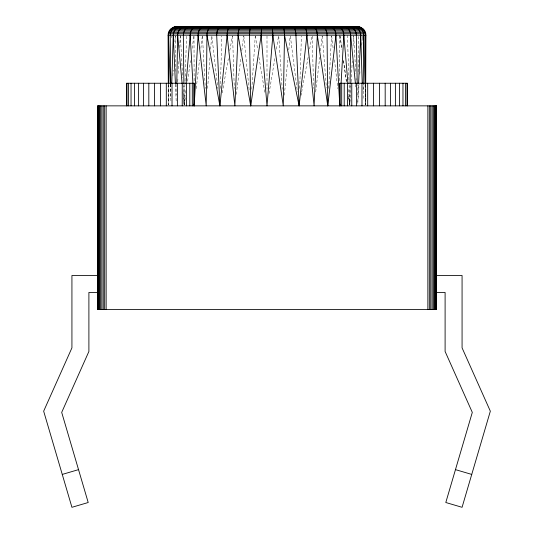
<?xml version="1.0" encoding="UTF-8"?>
<svg xmlns="http://www.w3.org/2000/svg" width="534" height="534" viewBox="0 0 534 534"><rect width="100%" height="100%" fill="white"/><g stroke="black" fill="none" stroke-linecap="round" stroke-linejoin="round"><path stroke-width="0.4" stroke-dasharray="2.67 2" d="M168.617 84.239L168.397 105.024L168.41 84.239M365.062 84.239L365.59 105.024L365.697 84.239M171.534 37.674L171.547 36.012M350.09 84.239L349.843 105.024L351.092 82.576M363.12 90.059L363.193 84.239M357.78 95.045L357.94 84.239M358.134 71.77L358.681 36.012M220.382 88.397L221.797 36.012M363.127 98.376L363.514 84.239M299.701 88.397L301.423 36.012M184.911 84.239L184.197 105.024L185.558 89.418M185.024 80.914L186.606 35.184M357.8 101.7L358.568 84.239M328.717 88.397L331.547 36.012M351.138 81.742L352.26 60.956M353.067 45.991L353.648 35.184M177.735 81.742L177.922 78.418M178.202 73.432L178.903 60.956M179.651 47.653L180.305 36.012M172.869 75.921L173.216 70.101M174.912 41.832L175.259 36.012M251.794 89.225L255.245 36.012M357.787 103.362L359.095 84.239M359.776 74.259L359.943 71.77M361.765 45.156L362.392 36.012M207.586 88.397L209.975 57.632M210.623 49.315L211.658 36.012M284.335 95.172L288.06 57.372M288.787 49.976L290.162 36.005M196.205 88.597L199.542 59.835M200.877 48.327L202.313 36.005M315.714 91.888L319.706 57.372M320.467 50.797L322.182 36.005M236.322 94.351L240.968 57.372M241.795 50.797L243.658 36.005M184.277 105.038L185.538 95.993M187.594 81.201L190.451 60.656M192.167 48.327L193.882 36.005M269.043 93.53L275.03 57.372M276.392 49.155L278.568 36.005M222.231 92.863L228.332 58.74M229.787 50.617L232.403 35.992M301.076 95.299L301.53 92.863M301.677 92.048L308.131 57.118M309.633 48.995L312.03 35.992M255.432 36.005L257.608 49.155M258.97 57.372L264.957 93.53M339.784 35.184L341.773 49.155M343.409 60.656L346.446 82.022M340.118 36.005L341.833 48.327M343.549 60.656L346.406 81.201M290.342 36.005L297.371 91.888M331.687 36.005L333.123 48.327M334.458 59.835L337.795 88.597M211.818 36.005L217.905 88.597M355.51 84.492L355.757 86.955M243.838 36.005L249.258 91.067M182.882 91.888L184.09 105.038M348.442 89.418L349.763 105.038L349.089 84.239M322.342 36.012L326.354 87.563M278.755 36.012L282.206 89.225M353.695 36.012L355.798 73.432M356.078 78.418L356.171 80.08M202.453 36.012L205.283 88.397M180.352 35.184L182.641 77.59M182.995 84.239L184.123 105.024L183.91 84.239M175.432 84.239L176.2 101.7M170.273 84.239L170.893 100.866M347.394 35.184L348.976 80.914M232.577 36.012L234.299 88.397M312.203 36.012L313.618 88.397M170.486 84.239L170.873 98.376M175.319 36.012L175.866 71.77M176.06 84.239L176.22 95.045M170.807 84.239L170.88 90.059M365.383 84.239L365.603 105.024L365.59 84.239M362.452 36.012L362.466 37.674M168.303 84.239L168.39 105.024M365.556 84.239L365.61 105.024M193.996 36.012L194.129 81.742M339.784 36.012L339.791 81.742M267 36.012L267 89.225M349.717 105.038L348.435 95.993L349.723 105.038"/><path stroke-width="0.8" d="M168.404 83.411L168.444 35.184C168.364 30.658 172.362 26.627 176.894 26.7M365.703 83.411L365.903 35.184C365.984 30.645 361.959 26.62 357.426 26.7L176.574 26.7C172.041 26.62 168.016 30.645 168.097 35.184L168.297 83.411M272.36 26.7L272.861 35.184L267 105.859L261.139 35.184L261.64 26.7M212.105 26.7C208.22 27.161 206.992 31.866 206.958 35.184L206.224 105.859L198.081 35.184C198.041 31.613 199.91 26.96 203.988 26.7M350.097 83.411L350.671 35.184C350.765 31.146 347.821 26.74 343.495 26.7M363.207 83.411L363.828 35.184C363.948 30.204 359.195 26.026 354.269 26.7M283 26.7L284.155 29.73L284.502 35.184L283.287 105.859L272.861 35.184M176.794 83.411L177.668 35.184C177.568 30.959 180.926 26.687 185.325 26.7M230.528 26.7C227.304 27.835 227.344 32.314 227.11 35.184L234.873 105.859L238.137 33.709L238.985 28.682L239.733 27.214L240.58 26.7M171.774 83.411L173.263 35.184C173.17 30.818 176.834 26.653 181.3 26.7M358.608 83.411L360.737 35.184C360.83 30.818 357.166 26.653 352.7 26.7M313.004 26.7C316.622 27.448 317.189 32.113 317.316 35.184L314.092 105.859L306.89 35.184C306.656 32.314 306.696 27.835 303.472 26.7M198.081 35.184L194.202 105.859L194.109 104.197M339.891 104.197L339.798 105.859L335.919 35.184C335.959 31.613 334.09 26.96 330.012 26.7M341.079 83.411L343.836 35.184C343.916 31.366 341.466 26.827 337.248 26.7M186.046 83.671L190.164 35.184C190.084 31.366 192.534 26.827 196.752 26.7M206.958 35.184L219.908 105.859L227.11 35.184M284.502 35.184L299.127 105.859L306.89 35.184M317.316 35.184L327.776 105.859L335.919 35.184M238.104 35.184L250.713 105.859L261.139 35.184M251 26.7L249.845 29.73L249.498 35.184L250.713 105.859M245.406 26.827L245.753 26.7M62.264 474.419L78.531 469.633M177.034 26.827C173.109 27.501 170.132 31.232 170.172 35.184L170.793 83.411M234.987 26.827L235.501 26.7M225.021 26.827L225.688 26.7M220.996 26.7C217.378 27.448 216.811 32.113 216.684 35.184L219.908 105.859M215.636 26.827L216.464 26.7M206.978 26.827L207.94 26.7M199.162 26.827L200.25 26.7M192.3 26.827L193.495 26.7M190.504 26.7C186.179 26.74 183.235 31.146 183.329 35.184L183.903 83.411M186.486 26.827L187.774 26.7M181.8 26.827L183.169 26.7M178.316 26.827L179.731 26.7M176.066 26.827L178.476 26.7M175.099 26.827L358.901 26.827M173.677 27.214L360.323 27.214M172.335 27.835L361.665 27.835M171.127 28.682L362.873 28.682M170.079 29.73L363.921 29.73M169.231 30.939L364.769 30.939M168.611 32.28L365.389 32.28M168.223 33.709L365.777 33.709M168.097 35.184L365.903 35.184M97.662 275.484L71.93 275.484L71.93 347.854L43.661 411.18L71.93 507.3L88.203 502.514L61.697 412.388L88.898 351.465L88.898 292.445L97.662 292.445M436.338 275.484L462.07 275.484L462.07 347.854L490.339 411.18L462.07 507.3L445.797 502.514L472.303 412.388L445.102 351.465L445.102 292.445L436.338 292.445M356.472 26.7C361.224 26.299 365.65 30.411 365.556 35.184L365.59 83.411M350.831 26.7L352.2 26.827M348.675 26.7C353.074 26.687 356.432 30.959 356.332 35.184L357.206 83.411M346.226 26.7L347.514 26.827M340.505 26.7L341.7 26.827M333.75 26.7L334.838 26.827M326.06 26.7L327.022 26.827M321.895 26.7C325.78 27.161 327.008 31.866 327.042 35.184L327.776 105.859M317.536 26.7L318.364 26.827M308.312 26.7L308.979 26.827M298.499 26.7L299.013 26.827M455.469 469.633L471.736 474.419M293.42 26.7L294.267 27.214L295.015 28.682L295.863 33.709L299.127 105.859M288.247 26.7L288.594 26.827M350.671 35.184L355.43 83.671M177.668 35.184L182.127 83.671M343.836 35.184L347.954 83.671M190.164 35.184L192.921 83.411M173.263 35.184L175.392 83.411M168.444 35.184L170.246 83.411M360.737 35.184L362.226 83.411M363.828 35.184L365.042 83.411M365.523 70.101L365.556 83.411M436.211 105.859L436.211 309.406M435.831 105.859L435.831 309.406M435.203 105.859L435.203 309.406M434.356 105.859L434.356 309.406M433.314 105.859L433.314 309.406M432.099 105.859L432.099 309.406M430.758 105.859L430.758 309.406M429.329 105.859L429.329 309.406M427.861 105.859L427.861 309.406M407.502 105.859L407.502 83.244L339.657 83.244L339.657 105.859M406.988 83.244L406.988 105.859M405.46 83.244L405.46 105.859M402.963 83.244L402.963 105.859M399.565 83.244L399.565 105.859M395.387 83.244L395.387 105.859M390.541 83.244L390.541 105.859M385.181 83.244L385.181 105.859M379.474 83.244L379.474 105.859M373.58 83.244L373.58 105.859M367.692 83.244L367.692 105.859M361.979 83.244L361.979 105.859M356.619 83.244L356.619 105.859M351.772 83.244L351.772 105.859M347.594 83.244L347.594 105.859M344.203 83.244L344.203 105.859M341.7 83.244L341.7 105.859M340.171 83.244L340.171 105.859M194.343 105.859L194.343 83.244L126.498 83.244L126.498 105.859M193.829 83.244L193.829 105.859M192.3 83.244L192.3 105.859M189.797 83.244L189.797 105.859M186.406 83.244L186.406 105.859M182.227 83.244L182.227 105.859M177.381 83.244L177.381 105.859M172.021 83.244L172.021 105.859M166.308 83.244L166.308 105.859M160.42 83.244L160.42 105.859M154.526 83.244L154.526 105.859M148.819 83.244L148.819 105.859M143.459 83.244L143.459 105.859M138.613 83.244L138.613 105.859M134.435 83.244L134.435 105.859M131.037 83.244L131.037 105.859M128.54 83.244L128.54 105.859M127.012 83.244L127.012 105.859M106.139 105.859L106.139 309.406M104.671 105.859L104.671 309.406M103.242 105.859L103.242 309.406M101.901 105.859L101.901 309.406M100.686 105.859L100.686 309.406M99.644 105.859L99.644 309.406M98.797 105.859L98.797 309.406M98.169 105.859L98.169 309.406M97.789 105.859L97.789 309.406M436.338 105.859L97.662 105.859L97.662 309.406L436.338 309.406L436.338 105.859"/></g></svg>
